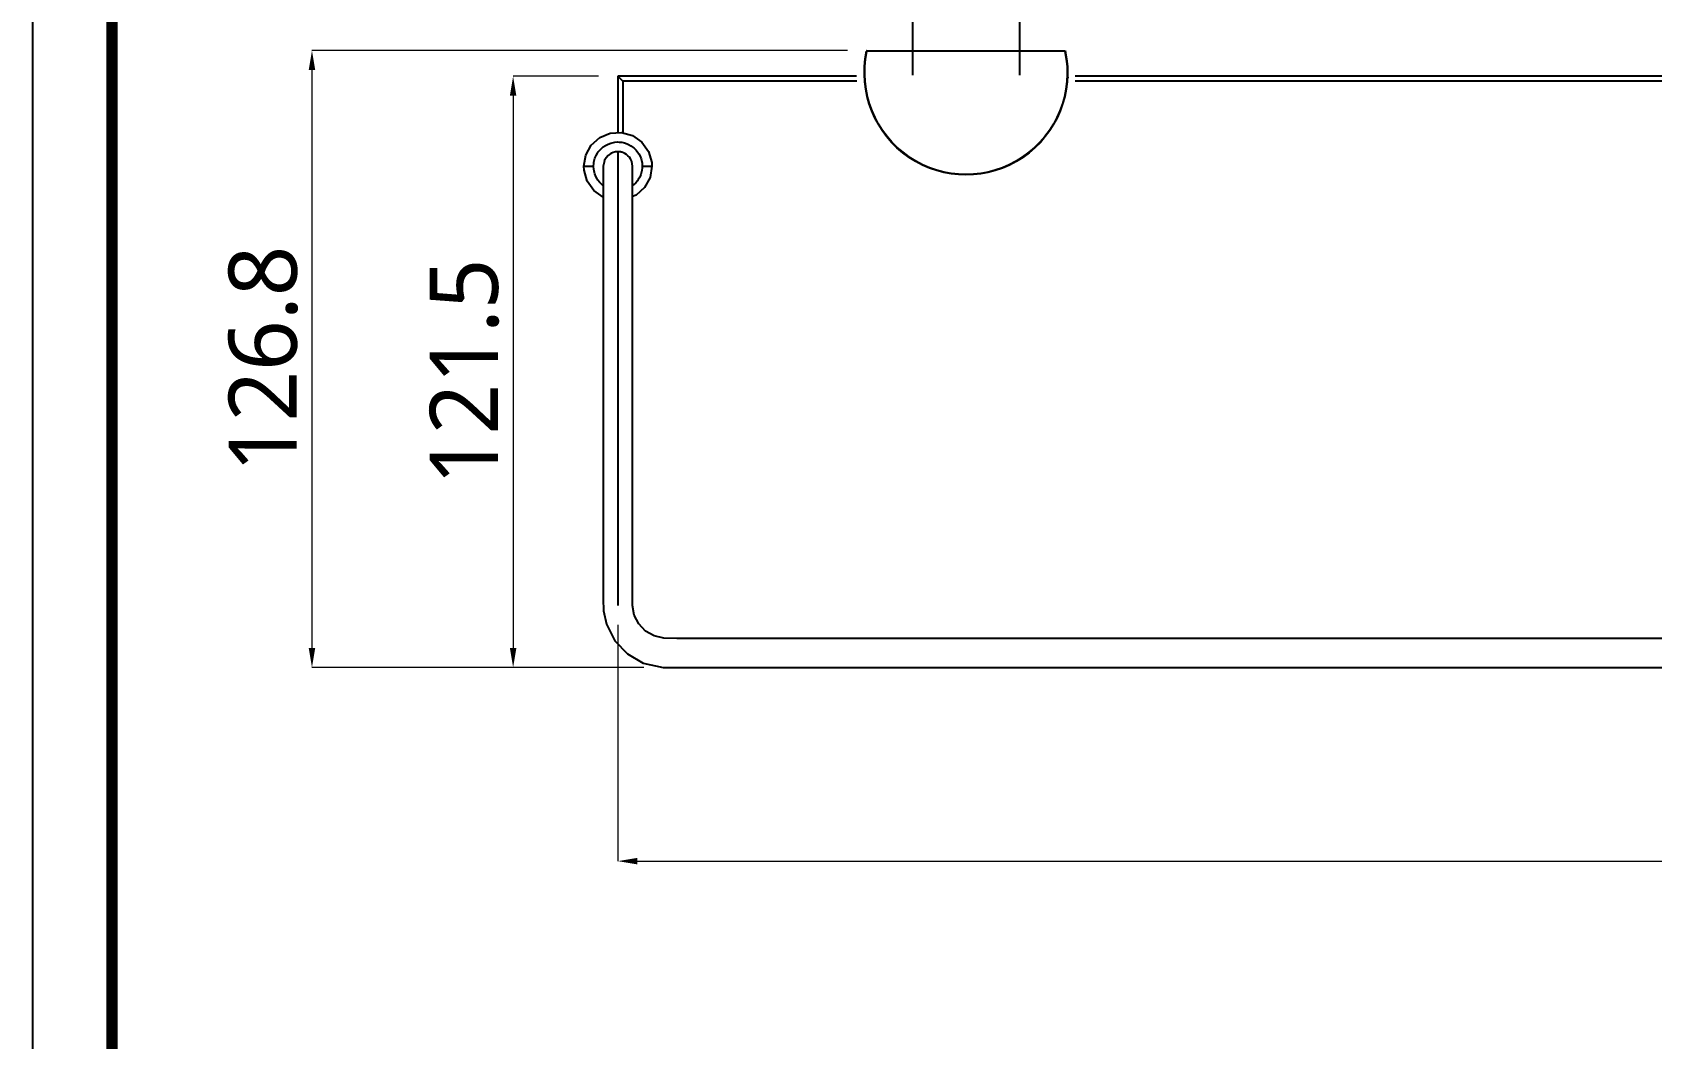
# Model space of a CAD drawing. Extents: x 16296677030 to 16296678045, y -37409617949 to -37409617205.
# Drawn here: x 16296677029.5 to 16296677362.2, y -37409617577.3 to -37409617370.5 of the extents above; entities that cross this region are included whole.
import ezdxf

# ---------------------------------------------------------------- set-up
doc = ezdxf.new("R2010")
doc.units = 0
doc.header["$LTSCALE"] = 10
doc.header["$MEASUREMENT"] = 0
doc.header["$PDMODE"] = 3
doc.header["$PDSIZE"] = -10
doc.linetypes.add('CENTER', pattern=[50.8, 31.75, -6.35, 6.35, -6.35])
doc.layers.get('0').update_dxf_attribs({"linetype": 'CONTINUOUS'})
doc.layers.get('DEFPOINTS').update_dxf_attribs({"linetype": 'CONTINUOUS'})
doc.styles.add('Daelim Dimension', font='NanumGothic.ttf')
doc.dimstyles.new('DEFAULT', dxfattribs={"dimscale": 2, "dimtxt": 2, "dimasz": 2, "dimexe": 0, "dimexo": 2, "dimgap": 1, "dimtad": 1, "dimdec": 1, "dimzin": 9, "dimdsep": 46, "dimtxsty": 'Daelim Dimension', "dimcen": 0.5, "dimclrd": 252, "dimclre": 252, "dimclrt": 3, "dimadec": 1, "dimazin": 0, "dimtfac": 1, "dimtdec": 1, "dimtix": 1, "dimtmove": 0, "dimatfit": 3, "dimfxl": 1, "dimtolj": 1, "dimtzin": 1, "dimlwd": 9, "dimlwe": 9, "dimarcsym": 0})

# ---------------------------------------------------------------- blocks, each defined once
blk = doc.blocks.new('*D7')
at = {"color": 5, "lineweight": 9, "transparency": 16777216}
for p, q in [((16296677145.81059, -37409617379.52942), (16296677128.28568, -37409617379.52942)), ((16296677128.28568, -37409617383.52942), (16296677128.28568, -37409617497.01229)), ((16296677155.14242, -37409617501.01229), (16296677128.28568, -37409617501.01229))]:
    blk.add_line(p, q, dxfattribs=at)
at = {"color": 5, "transparency": 16777216}
for points in [[(16296677127.61902, -37409617383.52942), (16296677128.95235, -37409617383.52942), (16296677128.28568, -37409617379.52942)], [(16296677127.61902, -37409617497.01229), (16296677128.95235, -37409617497.01229), (16296677128.28568, -37409617501.01229)]]:
    blk.add_solid(points, dxfattribs=at)
at = {"layer": 'DEFPOINTS', "color": 0, "transparency": 16777216}
for p in [(16296677149.81059, -37409617379.52942), (16296677128.28568, -37409617501.01229), (16296677159.14242, -37409617501.01229)]:
    blk.add_point(p, dxfattribs=at)
at = {"color": 7, "transparency": 16777216, "insert": (16296677118.30427, -37409617440.27084), "char_height": 14, "attachment_point": 5, "rotation": 90, "style": 'Daelim Dimension'}
blk.add_mtext('\\A1;121.5', dxfattribs=at)
blk = doc.blocks.new('*D8')
at = {"color": 5, "lineweight": 9, "transparency": 16777216}
for p, q in [((16296677149.810579, -37409617492.266418), (16296677149.810579, -37409617540.79953)), ((16296677649.810579, -37409617492.266418), (16296677649.810579, -37409617540.79953)), ((16296677153.810579, -37409617540.79953), (16296677645.810579, -37409617540.79953))]:
    blk.add_line(p, q, dxfattribs=at)
at = {"color": 5, "transparency": 16777216}
for points in [[(16296677153.810579, -37409617540.132874), (16296677153.810579, -37409617541.466187), (16296677149.810579, -37409617540.79953)], [(16296677645.810579, -37409617540.132874), (16296677645.810579, -37409617541.466187), (16296677649.810579, -37409617540.79953)]]:
    blk.add_solid(points, dxfattribs=at)
at = {"layer": 'DEFPOINTS', "color": 0, "transparency": 16777216}
for p in [(16296677149.810579, -37409617488.266418), (16296677649.810579, -37409617488.266418), (16296677649.810579, -37409617540.79953)]:
    blk.add_point(p, dxfattribs=at)
at = {"color": 7, "transparency": 16777216, "insert": (16296677399.810579, -37409617531.198669), "char_height": 14, "attachment_point": 5, "style": 'Daelim Dimension'}
blk.add_mtext('\\A1;500', dxfattribs=at)
blk = doc.blocks.new('*D16')
at = {"color": 5, "lineweight": 9, "transparency": 16777216}
for p, q in [((16296677196.96644, -37409617374.22942), (16296677086.96771, -37409617374.22942)), ((16296677086.96771, -37409617378.22942), (16296677086.96771, -37409617497.01229)), ((16296677155.14242, -37409617501.01229), (16296677086.96771, -37409617501.01229))]:
    blk.add_line(p, q, dxfattribs=at)
at = {"color": 5, "transparency": 16777216}
for points in [[(16296677086.30104, -37409617378.22942), (16296677087.63438, -37409617378.22942), (16296677086.96771, -37409617374.22942)], [(16296677086.30104, -37409617497.01229), (16296677087.63438, -37409617497.01229), (16296677086.96771, -37409617501.01229)]]:
    blk.add_solid(points, dxfattribs=at)
at = {"layer": 'DEFPOINTS', "color": 0, "transparency": 16777216}
for p in [(16296677200.96644, -37409617374.22942), (16296677086.96771, -37409617501.01229), (16296677159.14242, -37409617501.01229)]:
    blk.add_point(p, dxfattribs=at)
at = {"color": 7, "transparency": 16777216, "insert": (16296677076.9863, -37409617437.62085), "char_height": 14, "attachment_point": 5, "rotation": 90, "style": 'Daelim Dimension'}
blk.add_mtext('\\A1;126.8', dxfattribs=at)

msp = doc.modelspace()

# ---------------------------------------------------------------- linework, layer by layer
at = {"color": 1, "linetype": 'CENTER'}
for p, q in [((16296677210.305361, -37409617283.885437), (16296677210.305361, -37409617379.27626)), ((16296677232.305361, -37409617283.885437), (16296677232.305361, -37409617379.27626)), ((16296677149.810579, -37409617395.033913), (16296677149.810579, -37409617488.266418))]:
    msp.add_line(p, q, dxfattribs=at)
at = {"color": 7, "linetype": 'Continuous', "lineweight": 15}
for p, q in [((16296677200.77087, -37409617374.387527), (16296677200.966431, -37409617374.429413)), ((16296677200.966431, -37409617374.429413), (16296677200.966431, -37409617374.229408)), ((16296677200.966431, -37409617374.229408), (16296677241.644291, -37409617374.229408)), ((16296677241.644291, -37409617374.429413), (16296677200.966431, -37409617374.429413)), ((16296677241.644291, -37409617374.429413), (16296677241.644291, -37409617374.229408)), ((16296677241.839861, -37409617374.387527), (16296677241.644291, -37409617374.429413))]:
    msp.add_line(p, q, dxfattribs=at)
at = {"color": 2, "linetype": 'Continuous'}
for p, q in [((16296677150.810579, -37409617380.529404), (16296677149.810579, -37409617379.529404)), ((16296677198.85993, -37409617380.529404), (16296677150.810579, -37409617380.529404)), ((16296677150.810579, -37409617380.529404), (16296677150.810579, -37409617391.137657)), ((16296677555.85993, -37409617380.529404), (16296677243.75079, -37409617380.529404)), ((16296677142.80912, -37409617398.029404), (16296677144.80912, -37409617398.029404))]:
    msp.add_line(p, q, dxfattribs=at)
at = {"color": 7, "linetype": 'Continuous'}
for p, q in [((16296677198.85121, -37409617379.529404), (16296677149.810579, -37409617379.529404)), ((16296677149.810579, -37409617379.529404), (16296677149.810579, -37409617391.117073)), ((16296677555.85121, -37409617379.529404), (16296677243.75952, -37409617379.529404))]:
    msp.add_line(p, q, dxfattribs=at)
at = {"ltscale": 0.5}
msp.add_lwpolyline([(16296677029.53594, -37409617949.330544), (16296678045.09594, -37409617949.330544), (16296678045.09594, -37409617205.210548), (16296677029.53594, -37409617205.210548)], close=True, dxfattribs=at)
at = {"color": 5, "linetype": 'ByBlock', "lineweight": 200, "const_width": 2.34}
msp.add_lwpolyline([(16296677045.86632, -37409617917.467987), (16296678028.666321, -37409617917.467987), (16296678028.666321, -37409617222.487984), (16296677045.86632, -37409617222.487984)], close=True, dxfattribs=at)
at = {"color": 7, "linetype": 'Continuous', "flags": 128}
for points in [[(16296677142.80912, -37409617398.029404), (16296677143.191521, -37409617395.747414), (16296677144.31991, -37409617393.685608), (16296677146.06716, -37409617392.113518), (16296677148.23628, -37409617391.208397), (16296677150.582741, -37409617391.072289), (16296677152.84197, -37409617391.720543), (16296677154.759279, -37409617393.08007), (16296677156.11849, -37409617394.997597), (16296677156.766371, -37409617397.256943), (16296677156.80912, -37409617398.029587)], [(16296677152.599991, -37409617396.925217), (16296677152.406031, -37409617396.524857), (16296677152.161779, -37409617396.16613), (16296677151.88002, -37409617395.857407), (16296677151.574579, -37409617395.602737), (16296677151.258751, -37409617395.402077), (16296677150.94401, -37409617395.251968), (16296677150.63946, -37409617395.146553), (16296677150.49313, -37409617395.108421), (16296677150.42174, -37409617395.092644), (16296677150.38652, -37409617395.085533), (16296677150.35157, -37409617395.078911), (16296677150.31616, -37409617395.072639), (16296677150.280001, -37409617395.066689), (16296677150.205509, -37409617395.055847), (16296677150.048269, -37409617395.0392), (16296677149.70344, -37409617395.031517), (16296677149.300591, -37409617395.073051), (16296677148.83802, -37409617395.19133), (16296677148.334579, -37409617395.417587), (16296677147.82674, -37409617395.778999), (16296677147.36842, -37409617396.287041), (16296677147.02117, -37409617396.925217)], [(16296677146.810579, -37409617404.348099), (16296677146.77615, -37409617404.338219), (16296677144.85887, -37409617402.978653), (16296677143.499689, -37409617401.061096), (16296677142.85186, -37409617398.80175), (16296677142.80912, -37409617398.029404)], [(16296677146.810579, -37409617398.029404), (16296677146.810579, -37409617398.029419), (16296677146.810579, -37409617398.029343), (16296677146.810579, -37409617398.029411), (16296677146.810579, -37409617398.029533), (16296677146.810579, -37409617398.050171), (16296677146.810579, -37409617398.548157), (16296677146.810579, -37409617399.816681), (16296677146.810579, -37409617401.785004), (16296677146.810579, -37409617404.325104), (16296677146.810579, -37409617406.405586), (16296677146.810579, -37409617408.53521), (16296677146.810579, -37409617410.746323), (16296677146.810579, -37409617412.918587), (16296677146.810579, -37409617417.242302), (16296677146.810579, -37409617421.634529), (16296677146.810579, -37409617425.950981), (16296677146.810579, -37409617430.290787), (16296677146.81057, -37409617465.125893), (16296677146.81056, -37409617482.52951), (16296677146.810499, -37409617484.722763), (16296677146.810711, -37409617486.916161), (16296677146.882469, -37409617489.388268), (16296677147.46981, -37409617492.119827), (16296677149.172211, -37409617495.505318), (16296677151.748409, -37409617498.219704), (16296677155.020571, -37409617500.117813), (16296677159.14241, -37409617501.012283), (16296677162.516451, -37409617501.029411), (16296677165.788601, -37409617501.029404), (16296677169.02924, -37409617501.029404), (16296677172.261221, -37409617501.029404), (16296677175.502831, -37409617501.029404), (16296677190.87072, -37409617501.029404), (16296677225.701651, -37409617501.029404), (16296677260.497181, -37409617501.029404), (16296677330.163019, -37409617501.029404), (16296677399.80987, -37409617501.029404)], [(16296677147.046921, -37409617396.932281), (16296677146.82719, -37409617397.714172), (16296677146.810579, -37409617398.029404)], [(16296677152.810579, -37409617398.029404), (16296677152.64146, -37409617397.036392), (16296677152.57588, -37409617396.918053)], [(16296677399.809851, -37409617495.029404), (16296677330.163019, -37409617495.029404), (16296677260.497181, -37409617495.029404), (16296677231.234739, -37409617495.029404), (16296677202.077511, -37409617495.029404), (16296677176.227699, -37409617495.029404), (16296677164.93668, -37409617495.029404), (16296677161.949909, -37409617495.029411), (16296677159.240829, -37409617495.007103), (16296677157.23037, -37409617494.538544), (16296677155.469629, -37409617493.516563), (16296677154.082199, -37409617492.054703), (16296677153.16555, -37409617490.230843), (16296677152.814899, -37409617488.266418), (16296677152.810539, -37409617485.447304), (16296677152.81057, -37409617482.527496), (16296677152.810579, -37409617465.125259), (16296677152.810579, -37409617430.290741), (16296677152.810579, -37409617425.950951), (16296677152.810579, -37409617421.634537), (16296677152.810579, -37409617417.242302), (16296677152.810579, -37409617412.918587), (16296677152.810579, -37409617410.083252), (16296677152.810579, -37409617407.088409), (16296677152.810579, -37409617404.325104), (16296677152.810579, -37409617401.785004), (16296677152.810579, -37409617399.816681), (16296677152.810579, -37409617398.548157), (16296677152.810579, -37409617398.031342), (16296677152.810579, -37409617398.029572), (16296677152.810579, -37409617398.029327), (16296677152.810579, -37409617398.029404), (16296677152.810579, -37409617398.029411), (16296677152.810579, -37409617398.029404)], [(16296677156.80912, -37409617398.029587), (16296677156.42667, -37409617400.311508), (16296677155.29825, -37409617402.373306), (16296677153.55097, -37409617403.945374), (16296677152.810579, -37409617404.254303)]]:
    msp.add_lwpolyline(points, dxfattribs=at)
at = {"color": 2, "linetype": 'Continuous', "flags": 128}
for points in [[(16296677144.80912, -37409617398.029404), (16296677144.84243, -37409617397.453148), (16296677144.88406, -37409617397.167953), (16296677145.016001, -37409617396.606087), (16296677145.10574, -37409617396.332199), (16296677145.332741, -37409617395.801514), (16296677145.619659, -37409617395.300728), (16296677145.78384, -37409617395.063843), (16296677146.152109, -37409617394.619461), (16296677146.5695, -37409617394.220787), (16296677146.794439, -37409617394.040581), (16296677147.274179, -37409617393.719727), (16296677147.78758, -37409617393.456017), (16296677148.32819, -37409617393.253838), (16296677148.60586, -37409617393.176559), (16296677149.1731, -37409617393.070053), (16296677149.748859, -37409617393.029671), (16296677150.037029, -37409617393.03447), (16296677150.61112, -37409617393.094147), (16296677151.17448, -37409617393.219559), (16296677151.71979, -37409617393.408623), (16296677151.98284, -37409617393.526443), (16296677152.48711, -37409617393.807198), (16296677152.95591, -37409617394.143837), (16296677153.174669, -37409617394.331497), (16296677153.578291, -37409617394.744087), (16296677153.93153, -37409617395.200523), (16296677154.08777, -37409617395.442734), (16296677154.357771, -37409617395.952843), (16296677154.566549, -37409617396.490936), (16296677154.647091, -37409617396.767677), (16296677154.76774, -37409617397.388344), (16296677154.809271, -37409617398.029579)], [(16296677146.810579, -37409617402.021446), (16296677146.662451, -37409617401.915077), (16296677146.443689, -37409617401.727432), (16296677146.040079, -37409617401.314842), (16296677145.686819, -37409617400.858452), (16296677145.53055, -37409617400.61628), (16296677145.26049, -37409617400.106216), (16296677145.05168, -37409617399.568138), (16296677144.971161, -37409617399.291397), (16296677144.901239, -37409617398.983551), (16296677144.85062, -37409617398.671951), (16296677144.80912, -37409617398.029404)], [(16296677154.809271, -37409617398.029579), (16296677154.80101, -37409617398.317673), (16296677154.73428, -37409617398.890968), (16296677154.6021, -37409617399.452759), (16296677154.512329, -37409617399.726631), (16296677154.28549, -37409617400.257362), (16296677153.99869, -37409617400.758202), (16296677153.834511, -37409617400.995079), (16296677153.466129, -37409617401.439369), (16296677153.048651, -37409617401.837914), (16296677152.8237, -37409617402.018089), (16296677152.810579, -37409617402.026871)], [(16296677154.809271, -37409617398.029579), (16296677155.80928, -37409617398.029587), (16296677156.80929, -37409617398.029587)]]:
    msp.add_lwpolyline(points, dxfattribs=at)
at = {"color": 7, "linetype": 'Continuous', "lineweight": 15}
for centre, radius, start, end in [((16296677221.305361, -37409617378.784622), 21, 167.91347093, 12.08652907), ((16296677221.305361, -37409617378.784622), 20.8, 167.91347093, 12.08652907), ((16296677200.966431, -37409617374.429413), 0.2, 90, 167.91347093), ((16296677241.644291, -37409617374.429413), 0.2, 12.08652907, 90)]:
    msp.add_arc(centre, radius, start, end, dxfattribs=at)
msp.add_open_spline([(16296677242.283689, -37409617379.738487), (16296677242.283689, -37409617379.738487), (16296677242.28175, -37409617379.782951), (16296677242.274111, -37409617379.932426), (16296677242.268299, -37409617380.036339), (16296677242.261431, -37409617380.142326)], degree=3, knots=[0, 0, 0, 0, 0.5, 0.5, 1, 1, 1, 1], dxfattribs=at)

# ---------------------------------------------------------------- dimensions: what is measured, and where the dimension line sits
at = {"color": 5}
for base, p1, picture, middle in [((16296677086.96771, -37409617501.012291), (16296677200.966431, -37409617374.229408), '*D16', (16296677076.9863, -37409617437.62085)), ((16296677128.285681, -37409617501.012291), (16296677149.810579, -37409617379.529404), '*D7', (16296677118.30427, -37409617440.270844))]:
    dim = msp.add_linear_dim(base=base, p1=p1, p2=(16296677159.14241, -37409617501.012283), angle=90, dimstyle='DEFAULT', override={"dimtxt": 7, "dimclrd": 5, "dimclre": 5, "dimclrt": 7}, dxfattribs=at)
    dim.commit()
    dim.dimension.update_dxf_attribs({"geometry": picture, "text_midpoint": middle})
dim = msp.add_linear_dim(base=(16296677649.810579, -37409617540.79953), p1=(16296677149.810579, -37409617488.266418), p2=(16296677649.810579, -37409617488.266418), dimstyle='DEFAULT', override={"dimtxt": 7, "dimclrd": 5, "dimclre": 5, "dimclrt": 7}, dxfattribs=at)
dim.commit()
dim.dimension.update_dxf_attribs({"geometry": '*D8', "text_midpoint": (16296677399.810579, -37409617531.198669)})

doc.saveas('drawing.dxf')
